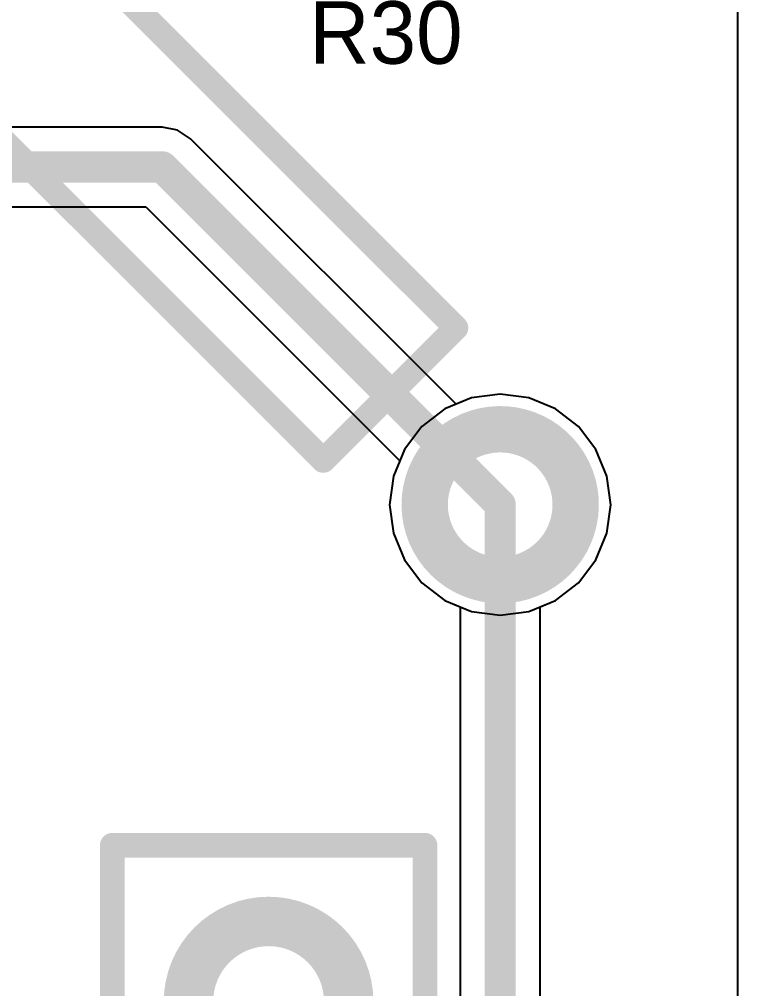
# Model space of a CAD drawing. Header units: millimetres. Extents: x 0.91 to 3, y 1 to 3.
# Drawn here: x 2.7703 to 3, y 2.4041 to 2.7142 of the extents above; entities that cross this region are included whole.
import ezdxf

# ---------------------------------------------------------------- set-up
doc = ezdxf.new("R2010")
doc.units = ezdxf.units.MM
doc.header["$MEASUREMENT"] = 0
for name, color, linetype in [('BottomLayer', 5, 'Continuous'), ('BottomSolder', 6, 'Continuous'), ('MultiLayer', 9, 'Continuous'), ('TopLayer', 1, 'Continuous'), ('TopOverlay', 2, 'Continuous'), ('TopSolder', 216, 'Continuous')]:
    doc.layers.add(name, color=color, linetype=linetype)

# ---------------------------------------------------------------- blocks, each defined once
blk = doc.blocks.new('HDR1X2_162')
at = {"layer": 'BottomLayer', "const_width": 0.01181}
for points in [[(-0.02362, 0.02953), (-0.02362, -0.02953)], [(0.02362, 0.02953), (0.02362, -0.02953)], [(-0.02953, 0.02362), (0.02953, 0.02362)], [(-0.02953, -0.02362), (0.02953, -0.02362)]]:
    blk.add_lwpolyline(points, dxfattribs=at)
for points in [[(-0.02362, 0, 1), (0.02362, 0, 1)], [(0.07638, 0, 1), (0.12362, 0, 1)]]:
    blk.add_lwpolyline(points, format="xyb", close=True, dxfattribs=at)
at = {"layer": 'BottomSolder', "const_width": 0.01581}
for points in [[(-0.02562, 0.03353), (-0.02562, -0.03353)], [(0.02562, 0.03353), (0.02562, -0.03353)], [(-0.03353, 0.02562), (0.03353, 0.02562)], [(-0.03353, -0.02562), (0.03353, -0.02562)]]:
    blk.add_lwpolyline(points, dxfattribs=at)
for points in [[(-0.02562, 0, 1), (0.02562, 0, 1)], [(0.07438, 0, 1), (0.12562, 0, 1)]]:
    blk.add_lwpolyline(points, format="xyb", close=True, dxfattribs=at)
at = {"layer": 'MultiLayer', "const_width": 0.01181}
for points in [[(-0.02362, 0.02953), (-0.02362, -0.02953)], [(0.02362, 0.02953), (0.02362, -0.02953)], [(-0.02953, 0.02362), (0.02953, 0.02362)], [(-0.02953, -0.02362), (0.02953, -0.02362)]]:
    blk.add_lwpolyline(points, dxfattribs=at)
for points in [[(-0.02362, 0, 1), (0.02362, 0, 1)], [(0.07638, 0, 1), (0.12362, 0, 1)]]:
    blk.add_lwpolyline(points, format="xyb", close=True, dxfattribs=at)
at = {"layer": 'TopLayer', "const_width": 0.01181}
for points in [[(-0.02362, 0.02953), (-0.02362, -0.02953)], [(0.02362, 0.02953), (0.02362, -0.02953)], [(-0.02953, 0.02362), (0.02953, 0.02362)], [(-0.02953, -0.02362), (0.02953, -0.02362)]]:
    blk.add_lwpolyline(points, dxfattribs=at)
for points in [[(-0.02362, 0, 1), (0.02362, 0, 1)], [(0.07638, 0, 1), (0.12362, 0, 1)]]:
    blk.add_lwpolyline(points, format="xyb", close=True, dxfattribs=at)
at = {"layer": 'TopOverlay', "const_width": 0.00787}
for points in [[(-0.05, 0.05), (-0.05, -0.05)], [(-0.05, 0.05), (0.15, 0.05)], [(0.15, 0.05), (0.15, -0.05)], [(-0.05, -0.05), (0.15, -0.05)]]:
    blk.add_lwpolyline(points, dxfattribs=at)
at = {"layer": 'TopOverlay', "const_width": 0.00394}
for points in [[(-0.05197, 0.05, 1), (-0.04803, 0.05, 1)], [(-0.05197, 0.05, 1), (-0.04803, 0.05, 1)], [(0.14803, 0.05, 1), (0.15197, 0.05, 1)], [(0.14803, 0.05, 1), (0.15197, 0.05, 1)], [(-0.05197, -0.05, 1), (-0.04803, -0.05, 1)], [(-0.05197, -0.05, 1), (-0.04803, -0.05, 1)], [(0.14803, -0.05, 1), (0.15197, -0.05, 1)], [(0.14803, -0.05, 1), (0.15197, -0.05, 1)]]:
    blk.add_lwpolyline(points, format="xyb", close=True, dxfattribs=at)
at = {"layer": 'TopSolder', "const_width": 0.01581}
for points in [[(-0.02562, 0.03353), (-0.02562, -0.03353)], [(0.02562, 0.03353), (0.02562, -0.03353)], [(-0.03353, 0.02562), (0.03353, 0.02562)], [(-0.03353, -0.02562), (0.03353, -0.02562)]]:
    blk.add_lwpolyline(points, dxfattribs=at)
for points in [[(-0.02562, 0, 1), (0.02562, 0, 1)], [(0.07438, 0, 1), (0.12562, 0, 1)]]:
    blk.add_lwpolyline(points, format="xyb", close=True, dxfattribs=at)
blk = doc.blocks.new('AXIAL_0_3_215')
at = {"layer": 'BottomLayer', "const_width": 0.01083}
for points in [[(-0.17215, 0, 1), (-0.12785, 0, 1)], [(0.12785, 0, 1), (0.17215, 0, 1)]]:
    blk.add_lwpolyline(points, format="xyb", close=True, dxfattribs=at)
at = {"layer": 'BottomSolder', "const_width": 0.01483}
for points in [[(-0.17415, 0, 1), (-0.12585, 0, 1)], [(0.12585, 0, 1), (0.17415, 0, 1)]]:
    blk.add_lwpolyline(points, format="xyb", close=True, dxfattribs=at)
at = {"layer": 'MultiLayer', "const_width": 0.01083}
for points in [[(-0.17215, 0, 1), (-0.12785, 0, 1)], [(0.12785, 0, 1), (0.17215, 0, 1)]]:
    blk.add_lwpolyline(points, format="xyb", close=True, dxfattribs=at)
at = {"layer": 'TopLayer', "const_width": 0.01083}
for points in [[(-0.17215, 0, 1), (-0.12785, 0, 1)], [(0.12785, 0, 1), (0.17215, 0, 1)]]:
    blk.add_lwpolyline(points, format="xyb", close=True, dxfattribs=at)
at = {"layer": 'TopOverlay', "const_width": 0.00787}
for points in [[(0.1, 0.03), (-0.1, 0.03)], [(-0.1, 0.03), (-0.1, -0.03)], [(0.1, 0.03), (0.1, 0)], [(-0.1, 0), (-0.109, 0)], [(0.1, 0), (0.1, -0.03)], [(0.109, 0), (0.1, 0)], [(0.1, -0.03), (-0.1, -0.03)]]:
    blk.add_lwpolyline(points, dxfattribs=at)
at = {"layer": 'TopOverlay', "const_width": 0.00394}
for points in [[(-0.10197, 0.03, 1), (-0.09803, 0.03, 1)], [(-0.10197, 0.03, 1), (-0.09803, 0.03, 1)], [(0.09803, 0.03, 1), (0.10197, 0.03, 1)], [(0.09803, 0.03, 1), (0.10197, 0.03, 1)], [(-0.11097, 0, 1), (-0.10703, 0, 1)], [(-0.10197, 0, 1), (-0.09803, 0, 1)], [(0.09803, 0, 1), (0.10197, 0, 1)], [(0.09803, 0, 1), (0.10197, 0, 1)], [(0.09803, 0, 1), (0.10197, 0, 1)], [(0.10703, 0, 1), (0.11097, 0, 1)], [(-0.10197, -0.03, 1), (-0.09803, -0.03, 1)], [(-0.10197, -0.03, 1), (-0.09803, -0.03, 1)], [(0.09803, -0.03, 1), (0.10197, -0.03, 1)], [(0.09803, -0.03, 1), (0.10197, -0.03, 1)]]:
    blk.add_lwpolyline(points, format="xyb", close=True, dxfattribs=at)
at = {"layer": 'TopSolder', "const_width": 0.01483}
for points in [[(-0.17415, 0, 1), (-0.12585, 0, 1)], [(0.12585, 0, 1), (0.17415, 0, 1)]]:
    blk.add_lwpolyline(points, format="xyb", close=True, dxfattribs=at)

msp = doc.modelspace()

# ---------------------------------------------------------------- linework, layer by layer
at = {"layer": 'BottomLayer'}
for p, q in [((3, 3), (3, 1)), ((2.816, 2.67974), (2.73766, 2.67974)), ((2.82088, 2.67877), (2.816, 2.67974)), ((2.82501, 2.67601), (2.82088, 2.67877)), ((2.90998, 2.59105), (2.82501, 2.67601)), ((2.72328, 2.65426), (2.81072, 2.65426)), ((2.81072, 2.65426), (2.89195, 2.57302)), ((2.91491, 2.59309), (2.90998, 2.59105)), ((2.92407, 2.5943), (2.91491, 2.59309)), ((2.93322, 2.59309), (2.92407, 2.5943)), ((2.94175, 2.58956), (2.93322, 2.59309)), ((2.94907, 2.58394), (2.94175, 2.58956)), ((2.95469, 2.57661), (2.94907, 2.58394)), ((2.95822, 2.56809), (2.95469, 2.57661)), ((2.89195, 2.57302), (2.88991, 2.56809)), ((2.88991, 2.56809), (2.8887, 2.55893)), ((2.95943, 2.55893), (2.95822, 2.56809)), ((2.8887, 2.55893), (2.88991, 2.54978)), ((2.95822, 2.54978), (2.95943, 2.55893)), ((2.88991, 2.54978), (2.89344, 2.54125)), ((2.95469, 2.54125), (2.95822, 2.54978)), ((2.89344, 2.54125), (2.89906, 2.53393)), ((2.94907, 2.53393), (2.95469, 2.54125)), ((2.89906, 2.53393), (2.90639, 2.52831)), ((2.94175, 2.52831), (2.94907, 2.53393)), ((2.90639, 2.52831), (2.91491, 2.52478)), ((2.93322, 2.52478), (2.94175, 2.52831)), ((2.91491, 2.52478), (2.92407, 2.52357)), ((2.92407, 2.52357), (2.93322, 2.52478))]:
    msp.add_line(p, q, dxfattribs=at)
at = {"layer": 'BottomLayer', "const_width": 0.01}
for points in [[(2.718, 2.667), (2.816, 2.667)], [(2.816, 2.667), (2.92407, 2.55893)]]:
    msp.add_lwpolyline(points, dxfattribs=at)
at = {"layer": 'BottomLayer', "const_width": 0.005}
for points in [[(2.8135, 2.667, 1), (2.8185, 2.667, 1)], [(2.8135, 2.667, 1), (2.8185, 2.667, 1)], [(2.92157, 2.55893, 1), (2.92657, 2.55893, 1)]]:
    msp.add_lwpolyline(points, format="xyb", close=True, dxfattribs=at)
at = {"layer": 'TopLayer'}
for p, q in [((3, 3), (3, 1)), ((2.91491, 2.59309), (2.90639, 2.58956)), ((2.92407, 2.5943), (2.91491, 2.59309)), ((2.93322, 2.59309), (2.92407, 2.5943)), ((2.94175, 2.58956), (2.93322, 2.59309)), ((2.90639, 2.58956), (2.89906, 2.58394)), ((2.94907, 2.58394), (2.94175, 2.58956)), ((2.89906, 2.58394), (2.89344, 2.57661)), ((2.95469, 2.57661), (2.94907, 2.58394)), ((2.89344, 2.57661), (2.88991, 2.56809)), ((2.95822, 2.56809), (2.95469, 2.57661)), ((2.88991, 2.56809), (2.8887, 2.55893)), ((2.95943, 2.55893), (2.95822, 2.56809)), ((2.8887, 2.55893), (2.88991, 2.54978)), ((2.95822, 2.54978), (2.95943, 2.55893)), ((2.88991, 2.54978), (2.89344, 2.54125)), ((2.95469, 2.54125), (2.95822, 2.54978)), ((2.89344, 2.54125), (2.89906, 2.53393)), ((2.94907, 2.53393), (2.95469, 2.54125)), ((2.89906, 2.53393), (2.90639, 2.52831)), ((2.94175, 2.52831), (2.94907, 2.53393)), ((2.90639, 2.52831), (2.91132, 2.52627)), ((2.93681, 2.52627), (2.94175, 2.52831)), ((2.91132, 2.52627), (2.91132, 2.07935)), ((2.93681, 2.07407), (2.93681, 2.52627))]:
    msp.add_line(p, q, dxfattribs=at)
at = {"layer": 'TopLayer', "const_width": 0.01}
msp.add_lwpolyline([(2.92407, 2.07407), (2.92407, 2.55893)], dxfattribs=at)
at = {"layer": 'TopLayer', "const_width": 0.005}
msp.add_lwpolyline([(2.92157, 2.55893, 1), (2.92657, 2.55893, 1)], format="xyb", close=True, dxfattribs=at)

# ---------------------------------------------------------------- block references
for name, p, rotation in [('AXIAL_0_3_215', (2.818, 2.665), 135), ('HDR1X2_162', (2.85, 2.3), 90)]:
    msp.add_blockref(name, p, dxfattribs=dict(rotation=rotation))

# ---------------------------------------------------------------- texts
at = {"layer": 'TopOverlay'}
msp.add_text('R30', height=0.02, dxfattribs=at).set_placement((2.863, 2.7))

doc.saveas('drawing.dxf')
